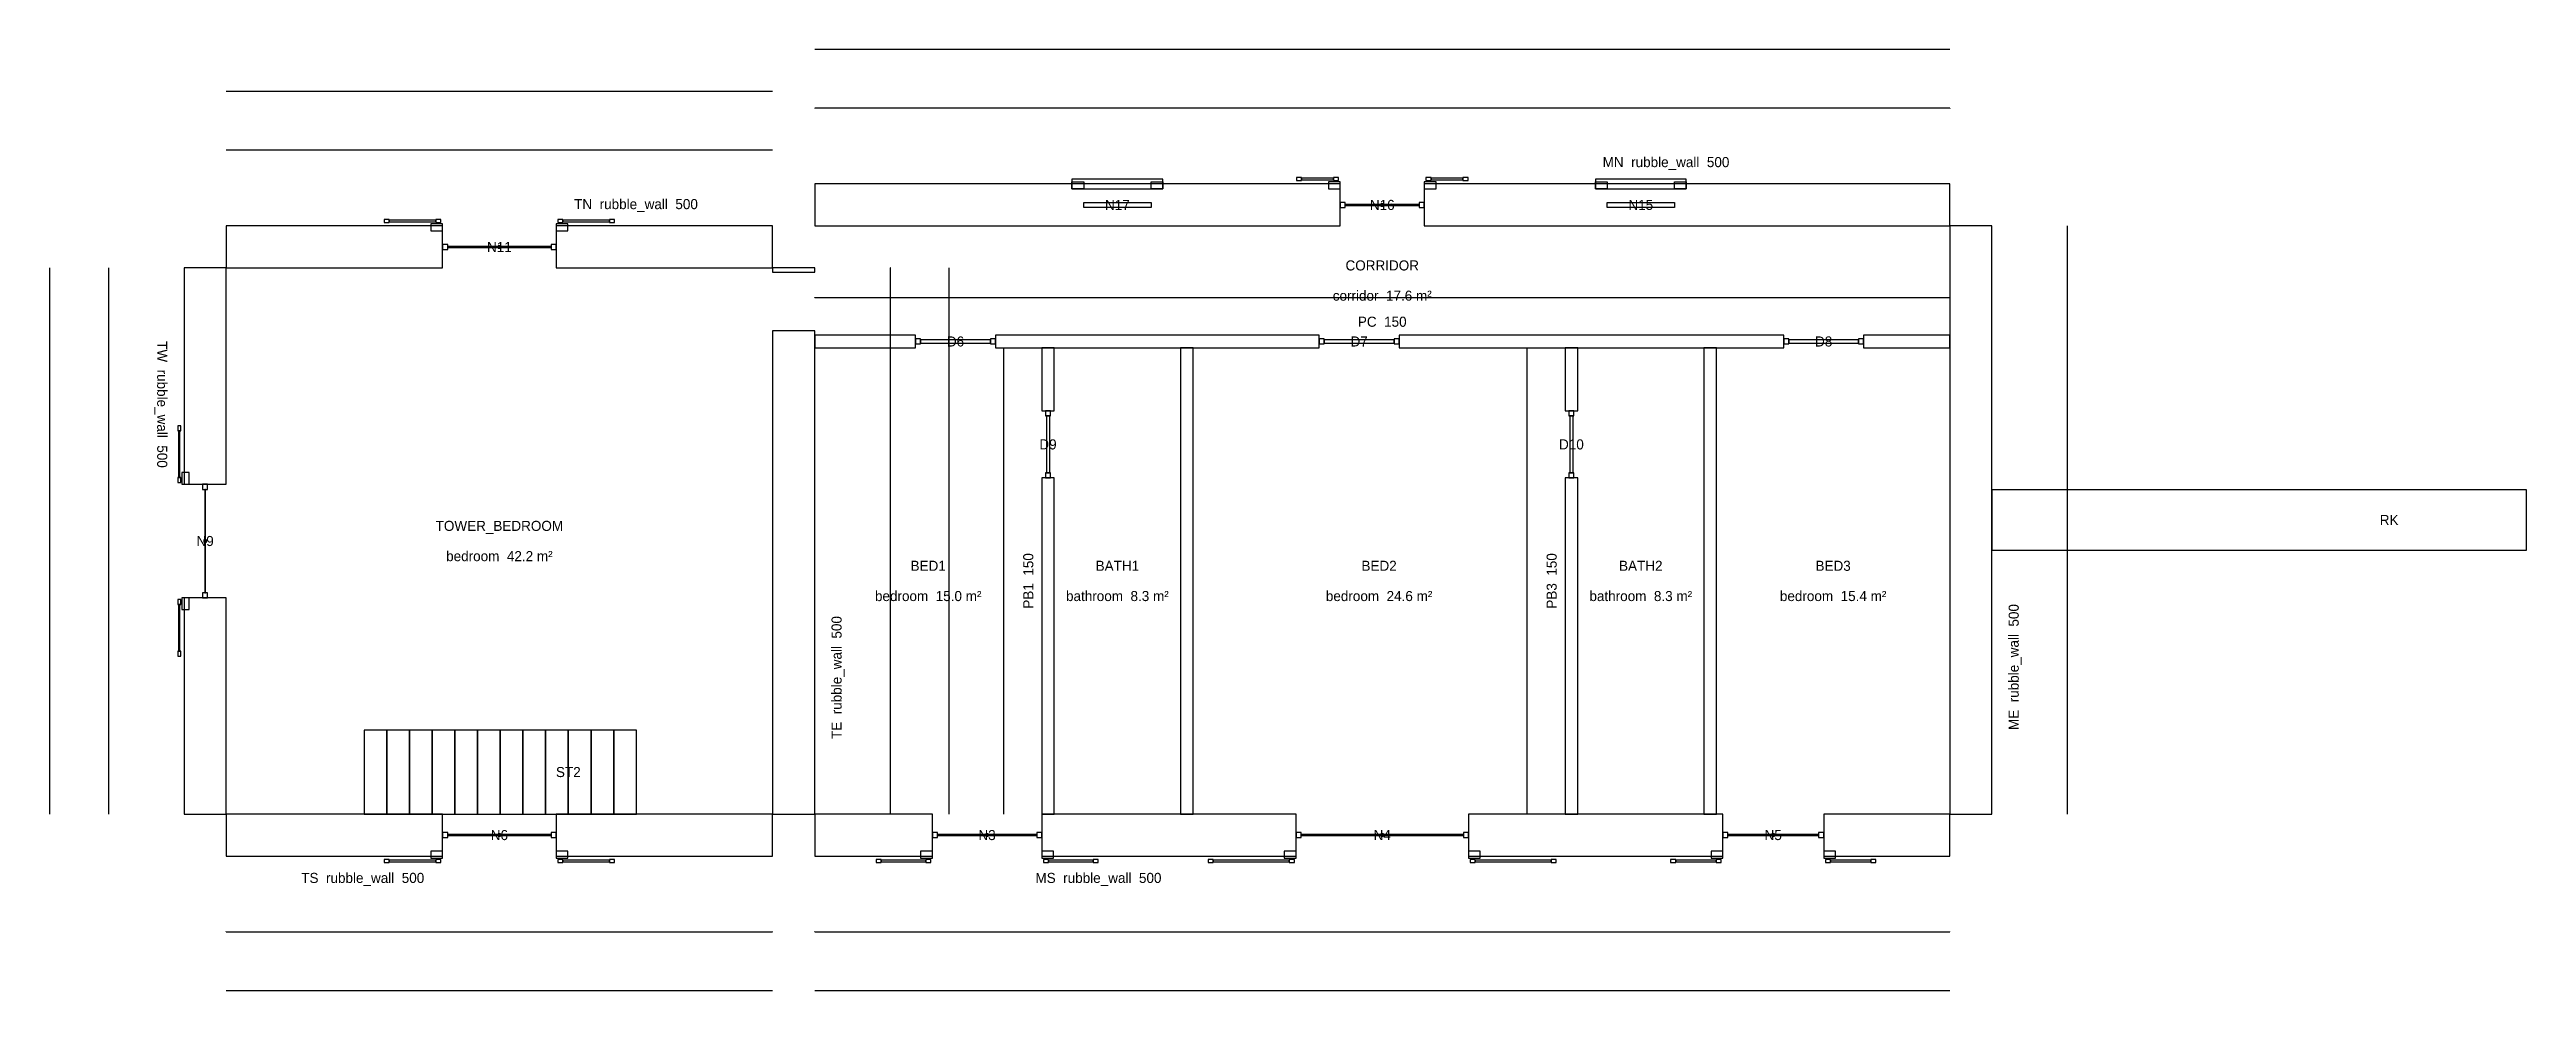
# Model space of a CAD drawing. Header units: millimetres. Extents: x -1600 to 27858, y -1600 to 9600.
import ezdxf
from ezdxf.enums import TextEntityAlignment as Align

# ---------------------------------------------------------------- set-up
doc = ezdxf.new("R2010")
doc.units = ezdxf.units.MM
for name, color, linetype in [('DIMS', 3, 'Continuous'), ('JOINERY', 8, 'Continuous'), ('OPENINGS', 4, 'Continuous'), ('TEXT', 2, 'Continuous'), ('WALLS', 7, 'Continuous')]:
    doc.layers.add(name, color=color, linetype=linetype)
doc.styles.add('OpenSansCondensed-Light', font='OpenSansCondensed-Light.ttf')
doc.dimstyles.new('EZDXF', dxfattribs={"dimtxt": 0.25, "dimasz": 0.175, "dimexe": 0.375, "dimexo": 0.125, "dimgap": 0.1, "dimtad": 1, "dimlfac": 100, "dimzin": 12, "dimdsep": 46, "dimtxsty": 'OpenSansCondensed-Light', "dimblk": 'ARCHTICK', "dimcen": 2.5, "dimazin": 3, "dimtfac": 0.5, "dimtmove": 2, "dimatfit": 3})

# ---------------------------------------------------------------- blocks, each defined once
blk = doc.blocks.new('_ARCHTICK')
at = {"color": 0, "linetype": 'BYBLOCK', "const_width": 0.15}
blk.add_lwpolyline([(-0.5, -0.5), (0.5, 0.5)], dxfattribs=at)

msp = doc.modelspace()

# ---------------------------------------------------------------- linework, layer by layer
at = {"layer": 'JOINERY'}
for points in [[(11640, 7940), (11640, 8055), (10560, 8055), (10560, 7940)], [(10700, 8025), (10700, 7940), (10560, 7940), (10560, 8025)], [(11640, 8025), (11640, 7940), (11500, 7940), (11500, 8025)], [(13230, 8040), (13290, 8040), (13290, 8075), (13230, 8075)], [(13290, 8049), (13670, 8049), (13670, 8067), (13290, 8067)], [(13610, 7940), (13750, 7940), (13750, 8025), (13610, 8025)], [(13670, 8040), (13730, 8040), (13730, 8075), (13670, 8075)], [(14750, 7940), (14890, 7940), (14890, 8025), (14750, 8025)], [(14770, 8040), (14830, 8040), (14830, 8075), (14770, 8075)], [(14830, 8049), (15210, 8049), (15210, 8067), (14830, 8067)], [(15210, 8040), (15270, 8040), (15270, 8075), (15210, 8075)], [(17865, 7940), (17865, 8055), (16785, 8055), (16785, 7940)], [(16925, 8025), (16925, 7940), (16785, 7940), (16785, 8025)], [(17865, 8025), (17865, 7940), (17725, 7940), (17725, 8025)], [(2380, 7540), (2440, 7540), (2440, 7575), (2380, 7575)], [(2440, 7549), (2995, 7549), (2995, 7567), (2440, 7567)], [(2935, 7440), (3075, 7440), (3075, 7525), (2935, 7525)], [(2995, 7540), (3055, 7540), (3055, 7575), (2995, 7575)], [(4425, 7440), (4565, 7440), (4565, 7525), (4425, 7525)], [(4445, 7540), (4505, 7540), (4505, 7575), (4445, 7575)], [(4505, 7549), (5060, 7549), (5060, 7567), (4505, 7567)], [(5060, 7540), (5120, 7540), (5120, 7575), (5060, 7575)], [(-40, 5060), (-40, 5120), (-75, 5120), (-75, 5060)], [(-49, 4505), (-49, 5060), (-67, 5060), (-67, 4505)], [(-40, 4445), (-40, 4505), (-75, 4505), (-75, 4445)], [(60, 4425), (60, 4565), (-25, 4565), (-25, 4425)], [(27858.40099, 4358.40099), (21500, 4358.40099), (21500, 3641.59901), (27858.40099, 3641.59901)], [(-40, 2995), (-40, 3055), (-75, 3055), (-75, 2995)], [(-49, 2440), (-49, 2995), (-67, 2995), (-67, 2440)], [(60, 2935), (60, 3075), (-25, 3075), (-25, 2935)], [(-40, 2380), (-40, 2440), (-75, 2440), (-75, 2380)], [(2140, 500), (2410, 500), (2410, 1500), (2140, 1500)], [(2410, 500), (2680, 500), (2680, 1500), (2410, 1500)], [(2680, 500), (2950, 500), (2950, 1500), (2680, 1500)], [(2950, 500), (3220, 500), (3220, 1500), (2950, 1500)], [(3220, 500), (3490, 500), (3490, 1500), (3220, 1500)], [(3490, 500), (3760, 500), (3760, 1500), (3490, 1500)], [(3760, 500), (4030, 500), (4030, 1500), (3760, 1500)], [(4030, 500), (4300, 500), (4300, 1500), (4030, 1500)], [(4300, 500), (4570, 500), (4570, 1500), (4300, 1500)], [(4570, 500), (4840, 500), (4840, 1500), (4570, 1500)], [(4840, 500), (5110, 500), (5110, 1500), (4840, 1500)], [(5110, 500), (5380, 500), (5380, 1500), (5110, 1500)], [(3075, 60), (2935, 60), (2935, -25), (3075, -25)], [(4565, 60), (4425, 60), (4425, -25), (4565, -25)], [(8900, 60), (8760, 60), (8760, -25), (8900, -25)], [(10340, 60), (10200, 60), (10200, -25), (10340, -25)], [(13225, 60), (13085, 60), (13085, -25), (13225, -25)], [(15415, 60), (15275, 60), (15275, -25), (15415, -25)], [(18300, 60), (18160, 60), (18160, -25), (18300, -25)], [(19640, 60), (19500, 60), (19500, -25), (19640, -25)], [(2440, -40), (2380, -40), (2380, -75), (2440, -75)], [(2995, -49), (2440, -49), (2440, -67), (2995, -67)], [(3055, -40), (2995, -40), (2995, -75), (3055, -75)], [(4505, -40), (4445, -40), (4445, -75), (4505, -75)], [(5060, -49), (4505, -49), (4505, -67), (5060, -67)], [(5120, -40), (5060, -40), (5060, -75), (5120, -75)], [(8290, -40), (8230, -40), (8230, -75), (8290, -75)], [(8820, -49), (8290, -49), (8290, -67), (8820, -67)], [(8880, -40), (8820, -40), (8820, -75), (8880, -75)], [(10280, -40), (10220, -40), (10220, -75), (10280, -75)], [(10810, -49), (10280, -49), (10280, -67), (10810, -67)], [(10870, -40), (10810, -40), (10810, -75), (10870, -75)], [(12240, -40), (12180, -40), (12180, -75), (12240, -75)], [(13145, -49), (12240, -49), (12240, -67), (13145, -67)], [(13205, -40), (13145, -40), (13145, -75), (13205, -75)], [(15355, -40), (15295, -40), (15295, -75), (15355, -75)], [(16260, -49), (15355, -49), (15355, -67), (16260, -67)], [(16320, -40), (16260, -40), (16260, -75), (16320, -75)], [(17740, -40), (17680, -40), (17680, -75), (17740, -75)], [(18220, -49), (17740, -49), (17740, -67), (18220, -67)], [(18280, -40), (18220, -40), (18220, -75), (18280, -75)], [(19580, -40), (19520, -40), (19520, -75), (19580, -75)], [(20060, -49), (19580, -49), (19580, -67), (20060, -67)], [(20120, -40), (20060, -40), (20060, -75), (20120, -75)]]:
    msp.add_lwpolyline(points, close=True, dxfattribs=at)
at = {"layer": 'OPENINGS'}
for points in [[(11500, 7780), (11500, 7720), (10700, 7720), (10700, 7780)], [(13810, 7720), (13810, 7780), (13750, 7780), (13750, 7720)], [(13810, 7745), (14690, 7745), (14690, 7755), (13810, 7755)], [(14235, 7735), (14265, 7735), (14265, 7765), (14235, 7765)], [(14690, 7720), (14750, 7720), (14750, 7780), (14690, 7780)], [(17725, 7780), (17725, 7720), (16925, 7720), (16925, 7780)], [(3135, 7220), (3135, 7280), (3075, 7280), (3075, 7220)], [(3135, 7245), (4365, 7245), (4365, 7255), (3135, 7255)], [(3735, 7235), (3765, 7235), (3765, 7265), (3735, 7265)], [(4365, 7220), (4425, 7220), (4425, 7280), (4365, 7280)], [(8760, 6155), (8700, 6155), (8700, 6095), (8760, 6095)], [(9590, 6145), (8760, 6145), (8760, 6105), (9590, 6105)], [(9650, 6095), (9650, 6155), (9590, 6155), (9590, 6095)], [(13560, 6155), (13500, 6155), (13500, 6095), (13560, 6095)], [(14390, 6145), (13560, 6145), (13560, 6105), (14390, 6105)], [(14450, 6095), (14450, 6155), (14390, 6155), (14390, 6095)], [(19085, 6155), (19025, 6155), (19025, 6095), (19085, 6095)], [(19915, 6145), (19085, 6145), (19085, 6105), (19915, 6105)], [(19975, 6095), (19975, 6155), (19915, 6155), (19915, 6095)], [(10305, 5300), (10245, 5300), (10245, 5240), (10305, 5240)], [(10255, 5240), (10255, 4560), (10295, 4560), (10295, 5240)], [(16530, 5300), (16470, 5300), (16470, 5240), (16530, 5240)], [(16480, 5240), (16480, 4560), (16520, 4560), (16520, 5240)], [(280, 4365), (280, 4425), (220, 4425), (220, 4365)], [(10245, 4560), (10245, 4500), (10305, 4500), (10305, 4560)], [(16470, 4560), (16470, 4500), (16530, 4500), (16530, 4560)], [(255, 3135), (255, 4365), (245, 4365), (245, 3135)], [(265, 3735), (265, 3765), (235, 3765), (235, 3735)], [(280, 3135), (220, 3135), (220, 3075), (280, 3075)], [(3135, 280), (3075, 280), (3075, 220), (3135, 220)], [(4365, 255), (3135, 255), (3135, 245), (4365, 245)], [(3765, 265), (3735, 265), (3735, 235), (3765, 235)], [(4365, 280), (4365, 220), (4425, 220), (4425, 280)], [(8960, 280), (8900, 280), (8900, 220), (8960, 220)], [(10140, 255), (8960, 255), (8960, 245), (10140, 245)], [(9565, 265), (9535, 265), (9535, 235), (9565, 235)], [(10140, 280), (10140, 220), (10200, 220), (10200, 280)], [(13285, 280), (13225, 280), (13225, 220), (13285, 220)], [(15215, 255), (13285, 255), (13285, 245), (15215, 245)], [(14265, 265), (14235, 265), (14235, 235), (14265, 235)], [(15215, 280), (15215, 220), (15275, 220), (15275, 280)], [(18360, 280), (18300, 280), (18300, 220), (18360, 220)], [(19440, 255), (18360, 255), (18360, 245), (19440, 245)], [(18915, 265), (18885, 265), (18885, 235), (18915, 235)], [(19440, 280), (19440, 220), (19500, 220), (19500, 280)]]:
    msp.add_lwpolyline(points, close=True, dxfattribs=at)
at = {"layer": 'WALLS'}
for points in [[(7500, 8000), (7500, 7500), (13750, 7500), (13750, 8000)], [(14750, 8000), (14750, 7500), (21000, 7500), (21000, 8000)], [(3075, 7000), (3075, 7500), (500, 7500), (500, 7000)], [(4425, 7000), (7000, 7000), (7000, 7500), (4425, 7500)], [(21000, 7500), (21000, 500), (21500, 500), (21500, 7500)], [(500, 4425), (500, 7000), (0, 7000), (0, 4425)], [(7000, 6950), (7500, 6950), (7500, 7000), (7000, 7000)], [(7000, 6250), (7000, 500), (7500, 500), (7500, 6250)], [(8700, 6200), (7500, 6200), (7500, 6050), (8700, 6050)], [(9650, 6200), (9650, 6050), (13500, 6050), (13500, 6200)], [(14450, 6200), (14450, 6050), (19025, 6050), (19025, 6200)], [(19975, 6200), (19975, 6050), (21000, 6050), (21000, 6200)], [(10200, 5300), (10350, 5300), (10350, 6050), (10200, 6050)], [(11850, 6050), (11850, 500), (12000, 500), (12000, 6050)], [(16425, 5300), (16575, 5300), (16575, 6050), (16425, 6050)], [(18075, 6050), (18075, 500), (18225, 500), (18225, 6050)], [(10200, 4500), (10200, 500), (10350, 500), (10350, 4500)], [(16425, 4500), (16425, 500), (16575, 500), (16575, 4500)], [(500, 3075), (0, 3075), (0, 500), (500, 500)], [(3075, 500), (500, 500), (500, 0), (3075, 0)], [(4425, 500), (4425, 0), (7000, 0), (7000, 500)], [(8900, 500), (7500, 500), (7500, 0), (8900, 0)], [(10200, 500), (10200, 0), (13225, 0), (13225, 500)], [(15275, 500), (15275, 0), (18300, 0), (18300, 500)], [(19500, 500), (19500, 0), (21000, 0), (21000, 500)]]:
    msp.add_lwpolyline(points, close=True, dxfattribs=at)

# ---------------------------------------------------------------- texts
at = {"layer": 'TEXT'}
for s, p in [('MN  rubble_wall  500', (17625, 8260)), ('TN  rubble_wall  500', (5375, 7760)), ('N17', (11100, 7750)), ('N16', (14250, 7750)), ('N15', (17325, 7750)), ('N11', (3750, 7250)), ('CORRIDOR', (14250, 7030)), ('corridor  17.6 m²', (14250, 6670)), ('D6', (9175, 6125)), ('PC  150', (14250, 6360)), ('D8', (19500, 6125)), ('D7', (13975, 6125)), ('D9', (10275, 4900)), ('D10', (16500, 4900)), ('TOWER_BEDROOM', (3750, 3930)), ('RK', (26225, 4000)), ('N9', (250, 3750)), ('bedroom  42.2 m²', (3750, 3570)), ('BED1', (8850, 3455)), ('BATH1', (11100, 3455)), ('BED2', (14212.5, 3455)), ('BATH2', (17325, 3455)), ('BED3', (19612.5, 3455)), ('bedroom  15.0 m²', (8850, 3095)), ('bathroom  8.3 m²', (11100, 3095)), ('bedroom  24.6 m²', (14212.5, 3095)), ('bathroom  8.3 m²', (17325, 3095)), ('bedroom  15.4 m²', (19612.5, 3095)), ('ST2', (4570, 1000)), ('N6', (3750, 250)), ('N3', (9550, 250)), ('N4', (14250, 250)), ('N5', (18900, 250)), ('TS  rubble_wall  500', (2125, -260)), ('MS  rubble_wall  500', (10875, -260))]:
    msp.add_text(s, height=120, dxfattribs=at).set_placement(p, align=Align.MIDDLE_CENTER)
for s, rotation, p in [('TW  rubble_wall  500', -90, (-260, 5375)), ('PB1  150', 90, (10040, 3275)), ('PB3  150', 90, (16265, 3275)), ('ME  rubble_wall  500', 90, (21760, 2250)), ('TE  rubble_wall  500', 90, (7760, 2125))]:
    msp.add_text(s, height=120, rotation=rotation, dxfattribs=at).set_placement(p, align=Align.MIDDLE_CENTER)

# ---------------------------------------------------------------- dimensions: what is measured, and where the dimension line sits
at = {"layer": 'DIMS'}
for base, p1, p2, angle in [((21000, 9600), (21000, 9600), (7500, 9600), 180), ((7000, 9100), (7000, 9100), (500, 9100), 180), ((10700, 8900), (10700, 8900), (7500, 8900), 180), ((11500, 8900), (11500, 8900), (10700, 8900), 180), ((13750, 8900), (13750, 8900), (11500, 8900), 180), ((14750, 8900), (14750, 8900), (13750, 8900), 180), ((16925, 8900), (16925, 8900), (14750, 8900), 180), ((17725, 8900), (17725, 8900), (16925, 8900), 180), ((21000, 8900), (21000, 8900), (17725, 8900), 180), ((3075, 8400), (3075, 8400), (500, 8400), 180), ((4425, 8400), (4425, 8400), (3075, 8400), 180), ((7000, 8400), (7000, 8400), (4425, 8400), 180), ((22400, 500), (22400, 500), (22400, 7500), 90), ((-1600, 7000), (-1600, 7000), (-1600, 500), 270), ((-900, 7000), (-900, 7000), (-900, 4425), 270), ((8400, 6950), (8400, 6950), (8400, 7000), 90), ((8400, 6250), (8400, 6250), (8400, 6950), 90), ((9100, 500), (9100, 500), (9100, 7000), 90), ((8400, 500), (8400, 500), (8400, 6250), 90), ((9750, 5300), (9750, 5300), (9750, 6050), 90), ((15975, 5300), (15975, 5300), (15975, 6050), 90), ((9750, 4500), (9750, 4500), (9750, 5300), 90), ((15975, 4500), (15975, 4500), (15975, 5300), 90), ((-900, 4425), (-900, 4425), (-900, 3075), 270), ((9750, 500), (9750, 500), (9750, 4500), 90), ((15975, 500), (15975, 500), (15975, 4500), 90), ((-900, 3075), (-900, 3075), (-900, 500), 270)]:
    msp.add_linear_dim(base=base, p1=p1, p2=p2, angle=angle, dimstyle='EZDXF', dxfattribs=at).render()
for base, p1, p2 in [((7500, 6650), (7500, 6650), (8700, 6650)), ((8700, 6650), (8700, 6650), (9650, 6650)), ((9650, 6650), (9650, 6650), (13500, 6650)), ((13500, 6650), (13500, 6650), (14450, 6650)), ((14450, 6650), (14450, 6650), (19025, 6650)), ((19025, 6650), (19025, 6650), (19975, 6650)), ((19975, 6650), (19975, 6650), (21000, 6650)), ((500, -900), (500, -900), (3075, -900)), ((3075, -900), (3075, -900), (4425, -900)), ((4425, -900), (4425, -900), (7000, -900)), ((7500, -900), (7500, -900), (8900, -900)), ((8900, -900), (8900, -900), (10200, -900)), ((10200, -900), (10200, -900), (13225, -900)), ((13225, -900), (13225, -900), (15275, -900)), ((15275, -900), (15275, -900), (18300, -900)), ((18300, -900), (18300, -900), (19500, -900)), ((19500, -900), (19500, -900), (21000, -900)), ((500, -1600), (500, -1600), (7000, -1600)), ((7500, -1600), (7500, -1600), (21000, -1600))]:
    msp.add_linear_dim(base=base, p1=p1, p2=p2, dimstyle='EZDXF', dxfattribs=at).render()

doc.saveas('drawing.dxf')
